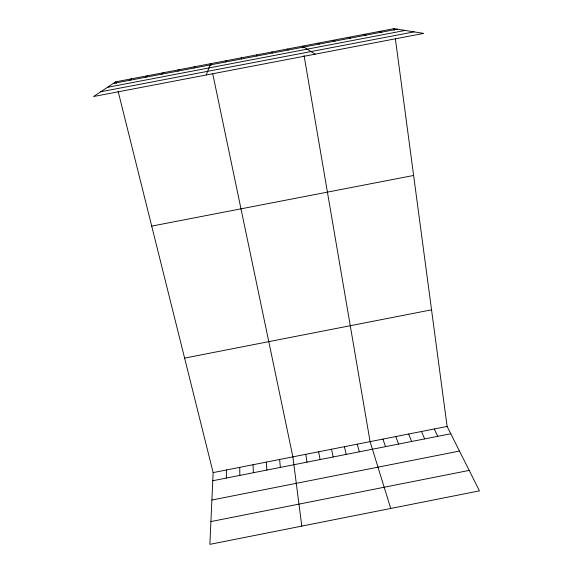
<?xml version="1.0" encoding="UTF-8"?>
<svg xmlns="http://www.w3.org/2000/svg" width="573" height="573" viewBox="0 0 573 573"><rect width="100%" height="100%" fill="white"/><g stroke="black" fill="none" stroke-linecap="round" stroke-linejoin="round"><path stroke-width="0.86" d="M226.306 478.075L226.45 469.982M118.074 91.121L213.142 472.603L209.876 544.35L479.458 490.86L447.105 426.434L395.406 38.971M225.783 61.956L225.955 60.759M206.173 74.991L210.635 63.689L210.993 65.394M194.025 68.022L194.841 66.712M177.895 71.102L179.041 69.727M161.758 74.189L163.233 72.75M145.614 77.269L147.411 75.772M129.462 80.356L131.589 78.795M115.76 81.817L93.542 96.536L423.705 33.399L394.031 28.65L115.76 81.817L116.176 83.508M213.142 472.603L447.105 426.434M212.769 480.747L450.779 433.754M211.895 500.021L459.474 451.058M210.914 521.566L469.187 470.412M184.606 358.104L431.548 309.828M151.716 226.106L413.62 175.46M113.296 83.443L397.318 29.173M107.423 87.34L405.168 30.433M100.741 91.766L414.1 31.859M378.789 31.565L381.761 32.145M363.54 34.473L366.197 35.125M348.277 37.388L350.626 38.097M333.013 40.311L335.047 41.077M317.743 43.226L319.455 44.057M315.121 54.163L302.465 46.148L302.752 47.86M287.173 49.063L288.262 50.016M271.881 51.985L272.655 52.995M434.284 428.969L437.736 436.332M421.456 431.498L424.686 438.904M256.582 54.915L257.033 55.982M408.621 434.033L411.629 441.482M395.778 436.569L398.572 444.061M382.936 439.097L385.5 446.646M390.743 508.466L370.086 441.633L304.07 55.552M357.23 444.175L359.357 451.803M344.373 446.711L346.271 454.389M331.502 449.246L333.185 456.975M212.769 73.896L292.882 456.867L301.785 526.114M318.638 451.789L320.092 459.56M305.76 454.332L306.992 462.146M394.031 28.65L394.26 30.369M241.276 57.837L241.412 58.969M279.603 459.489L280.383 467.396M266.323 462.11L266.875 470.068M253.037 464.732L253.359 472.739M239.743 467.353L239.836 475.404"/></g></svg>
